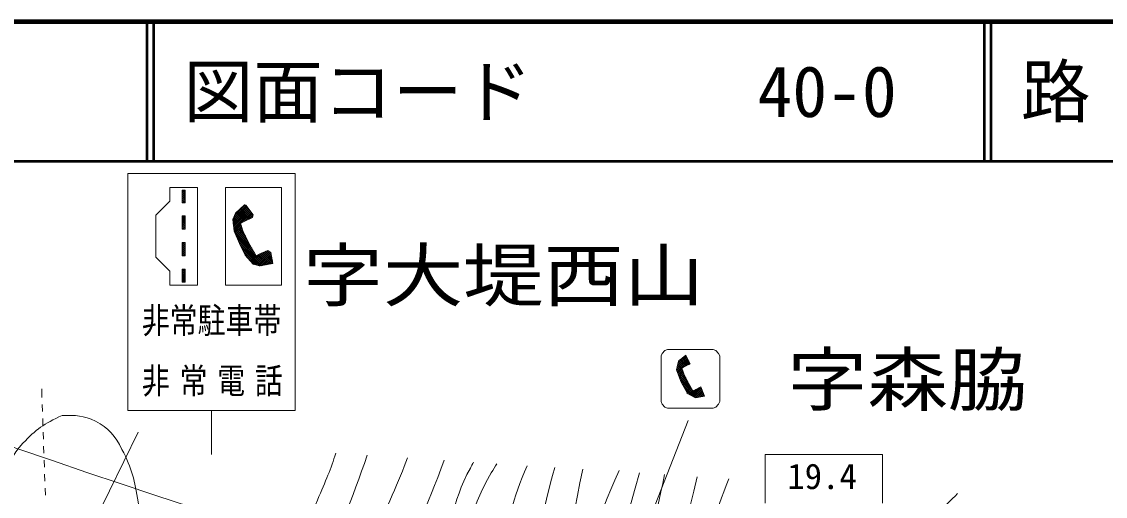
# Model space of a CAD drawing. Units: millimetres, scale not verified. Extents: x 40000 to 680000, y 20000 to 380000.
# Drawn here: x 108792 to 186443, y 345980 to 380000 of the extents above; entities that cross this region are included whole.
import ezdxf
from ezdxf.enums import TextEntityAlignment as Align

# ---------------------------------------------------------------- set-up
doc = ezdxf.new("R2010")
doc.units = ezdxf.units.MM
doc.header["$LTSCALE"] = 1000
for name, color, linetype, lineweight in [('M-BGD', 7, 'Continuous', 13), ('M-STR-HTXT', 7, 'Continuous', 13), ('M-STR-STRC', 7, 'Continuous', 13), ('M-TTL', 2, 'Continuous', 140), ('M-TTL-LINE', 7, 'Continuous', 50)]:
    doc.layers.add(name, color=color, linetype=linetype, lineweight=lineweight)
doc.layers.add('M-BMK-HTXT', color=7, linetype='Continuous')
doc.layers.add('M-TTL-TXT', color=7, linetype='Continuous')
doc.styles.add('ＭＳ ゴシック', font='')
doc.styles.get('ＭＳ ゴシック').set_extended_font_data('MS Gothic')

msp = doc.modelspace()

# ---------------------------------------------------------------- linework, layer by layer
at = {"layer": 'M-BGD'}
for p, q in [((110248, 353068), (110227, 353674)), ((110282, 352068), (110265, 352568)), ((110316, 351069), (110299, 351568)), ((110351, 350069), (110334, 350569)), ((110385, 349070), (110368, 349570)), ((110420, 348070), (110402, 348570)), ((110454, 347071), (110437, 347571)), ((110488, 346072), (110471, 346571))]:
    msp.add_line(p, q, dxfattribs=at)
for points, knots in [([(116296, 335791), (115940, 334255), (115835, 333795), (115413, 332554), (115006, 331360), (114808, 330666), (114197, 329562), (113575, 328439), (113324, 327601), (112230, 326929), (111298, 326358), (110550, 325997), (109503, 326308), (108697, 326547), (108433, 327095), (107901, 327745), (107401, 328354), (107136, 328749), (106915, 329506), (106527, 330838), (106758, 331666), (106694, 333053), (106624, 334582), (106530, 335439), (106547, 336970), (106578, 339844), (106460, 341494), (107013, 344315), (107449, 346533), (107336, 348146), (108887, 349790), (109806, 350764), (110404, 351190), (111683, 351774)], [0, 0, 0, 0, 1, 1, 1, 2, 2, 2, 3, 3, 3, 4, 4, 4, 5, 5, 5, 6, 6, 6, 7, 7, 7, 8, 8, 8, 9, 9, 9, 10, 10, 10, 11, 11, 11, 11]), ([(111683, 351774), (112671, 351800), (113223, 351784), (114073, 351368), (115050, 350890), (115473, 350302), (115979, 349339), (116694, 347979), (116909, 347099), (117138, 345579), (117522, 343028), (117478, 341507), (116973, 338977), (116726, 337738), (116623, 337239), (116139, 335852)], [0, 0, 0, 0, 1, 1, 1, 2, 2, 2, 3, 3, 3, 4, 4, 4, 5, 5, 5, 5]), ([(131309, 349065), (130942, 347974), (130597, 347091), (129981, 345709), (129062, 343648), (128385, 342570), (127321, 340579), (126964, 339912), (126721, 339562), (126376, 338888), (125281, 336751), (124584, 335582), (123735, 333335), (122340, 329643), (122718, 327177), (121081, 323586), (120229, 321719), (119250, 320892), (117649, 319608), (115694, 318040), (114055, 317663), (111871, 317389)], [0, 0, 0, 0, 1, 1, 1, 2, 2, 2, 3, 3, 3, 4, 4, 4, 5, 5, 5, 6, 6, 6, 7, 7, 7, 7]), ([(113287, 316012), (116419, 316346), (118104, 316221), (120465, 317903), (121579, 318697), (122308, 319124), (123032, 320283), (124065, 321935), (124186, 323113), (124605, 325015), (125278, 328070), (124780, 329946), (125618, 332961), (126035, 334459), (126586, 335194), (127371, 336537), (128135, 337843), (128907, 338359), (129606, 339700), (131456, 343248), (132483, 345803), (133555, 348919)], [0, 0, 0, 0, 1, 1, 1, 2, 2, 2, 3, 3, 3, 4, 4, 4, 5, 5, 5, 6, 6, 6, 7, 7, 7, 7]), ([(136448, 348732), (136134, 347911), (135780, 347044), (135352, 346074), (134331, 343762), (133464, 342612), (132196, 340426), (130927, 338240), (129797, 337241), (128794, 334920), (128164, 333464), (127749, 332631), (127532, 331059), (126928, 326689), (127701, 324110), (126815, 319789), (126651, 318985), (126324, 318583), (125808, 317945), (124946, 316879), (124205, 316496), (123004, 315835), (121091, 314782), (119947, 314830), (117545, 314626)], [0, 0, 0, 0, 1, 1, 1, 2, 2, 2, 3, 3, 3, 4, 4, 4, 5, 5, 5, 6, 6, 6, 7, 7, 7, 8, 8, 8, 8]), ([(133814, 337921), (134122, 338392), (134437, 338880), (134807, 339497), (136956, 343082), (137788, 345152), (139070, 348562)], [0, 0, 0, 0, 1, 1, 1, 2, 2, 2, 2]), ([(141170, 348426), (141097, 348293), (141021, 348154), (140942, 348007), (139553, 345438), (139609, 343645), (138584, 340910), (138044, 339471), (137690, 338677), (136957, 337326), (136915, 337248), (136873, 337172), (136830, 337098)], [0, 0, 0, 0, 1, 1, 1, 2, 2, 2, 3, 3, 3, 4, 4, 4, 4]), ([(142837, 348318), (142714, 348111), (142584, 347893), (142445, 347658), (140226, 343900), (140646, 341056), (138849, 337079), (138774, 336914), (138700, 336758), (138624, 336608)], [0, 0, 0, 0, 1, 1, 1, 2, 2, 2, 3, 3, 3, 3]), ([(145011, 348177), (143957, 345826), (143717, 344052), (142684, 341412), (141850, 339280), (141348, 337858), (140565, 336078)], [0, 0, 0, 0, 1, 1, 1, 2, 2, 2, 2]), ([(146986, 348049), (146142, 344820), (145957, 343847), (144964, 341267), (144474, 339995), (144176, 339290), (143615, 338047), (143175, 337075), (142777, 336317), (142380, 335582)], [0, 0, 0, 0, 1, 1, 1, 2, 2, 2, 3, 3, 3, 3]), ([(148993, 347919), (147887, 342505), (147817, 340357), (145528, 336146), (145272, 335675), (145018, 335288), (144768, 334930)], [0, 0, 0, 0, 1, 1, 1, 2, 2, 2, 2]), ([(151611, 347838), (149858, 344051), (149440, 341700), (148047, 337766), (147603, 336512), (147128, 335427), (146661, 334414)], [0, 0, 0, 0, 1, 1, 1, 2, 2, 2, 2]), ([(153071, 347654), (151315, 341522), (150877, 339814), (149136, 334899), (149005, 334529), (148871, 334180), (148736, 333847)], [0, 0, 0, 0, 1, 1, 1, 2, 2, 2, 2]), ([(157191, 347387), (155849, 341576), (155290, 339868), (154793, 334943), (154689, 333913), (154455, 333129), (154353, 332313)], [0, 0, 0, 0, 1, 1, 1, 2, 2, 2, 2]), ([(159461, 347240), (158442, 344541), (157917, 343496), (157786, 340961), (157701, 339316), (157440, 338290), (158027, 336750), (158277, 336095), (158552, 335636), (159213, 335403), (159974, 335135), (160508, 335371), (161263, 335654), (162593, 336153), (163013, 337014), (164172, 337835), (165500, 338777), (166255, 339288), (167606, 340196), (169884, 341727), (171386, 342273), (173493, 344032), (174451, 344832), (174814, 345126), (175862, 346177)], [0, 0, 0, 0, 1, 1, 1, 2, 2, 2, 3, 3, 3, 4, 4, 4, 5, 5, 5, 6, 6, 6, 7, 7, 7, 8, 8, 8, 8])]:
    msp.add_open_spline(points, degree=3, knots=knots, dxfattribs=at)
msp.add_open_spline([(154862, 347538), (153353, 340697), (153100, 338620), (151204, 333173)], degree=3, dxfattribs=at)
at = {"layer": 'M-STR-HTXT'}
msp.add_arc((315976, 945847), 631505, 249.16331, 279.3476, dxfattribs=at)
at = {"layer": 'M-STR-STRC'}
for p, q in [((116399, 369123), (128399, 369123)), ((116399, 352123), (116399, 369123)), ((128399, 369123), (128399, 352123)), ((119399, 368123), (121399, 368123)), ((119399, 367123), (119399, 368123)), ((121399, 368123), (121399, 361123)), ((123399, 368123), (127399, 368123)), ((123399, 361123), (123399, 368123)), ((127399, 368123), (127399, 361123)), ((120299, 367923), (120299, 367023)), ((120299, 367923), (120499, 367923)), ((120299, 367815), (120407, 367923)), ((120499, 367713), (120299, 367913)), ((120299, 367673), (120499, 367873)), ((120499, 367572), (120299, 367772)), ((120299, 367532), (120499, 367732)), ((120499, 367431), (120299, 367631)), ((120299, 367390), (120499, 367590)), ((120499, 367289), (120299, 367489)), ((120299, 367249), (120499, 367449)), ((120499, 367148), (120299, 367348)), ((120299, 367108), (120499, 367308)), ((120499, 367855), (120431, 367923)), ((120499, 367923), (120499, 367023)), ((118399, 366123), (119399, 367123)), ((120483, 367023), (120299, 367206)), ((120341, 367023), (120299, 367065)), ((120499, 367023), (120299, 367023)), ((120356, 367023), (120499, 367166)), ((120497, 367023), (120499, 367025)), ((123925, 365843), (124891, 366810)), ((123933, 365710), (124952, 366728)), ((123949, 365584), (125012, 366647)), ((123964, 365458), (125072, 366566)), ((124049, 366108), (124803, 366862)), ((124121, 366263), (124753, 366874)), ((125139, 365878), (124443, 366574)), ((125235, 365922), (124514, 366643)), ((125332, 365967), (124586, 366712)), ((125364, 366077), (124658, 366782)), ((125231, 366350), (124730, 366851)), ((124753, 366874), (124863, 366848)), ((124863, 366848), (125382, 366147)), ((118399, 363123), (118399, 366123)), ((120499, 366073), (120299, 366073)), ((120299, 366073), (120299, 365123)), ((120299, 365992), (120380, 366073)), ((120299, 365850), (120499, 366050)), ((120499, 365758), (120299, 365958)), ((120299, 365709), (120499, 365909)), ((120499, 365617), (120299, 365817)), ((120299, 365568), (120499, 365768)), ((120499, 365900), (120326, 366073)), ((120499, 366041), (120468, 366073)), ((120499, 366073), (120499, 365123)), ((123918, 365828), (124121, 366263)), ((124024, 364979), (123918, 365828)), ((124606, 365138), (123919, 365825)), ((124537, 365348), (123962, 365923)), ((123980, 365332), (125132, 366484)), ((123996, 365207), (125192, 366403)), ((124478, 365548), (124007, 366019)), ((124569, 365599), (124052, 366115)), ((124659, 365649), (124097, 366212)), ((124751, 365699), (124155, 366296)), ((124848, 365744), (124227, 366365)), ((124945, 365788), (124299, 366435)), ((125042, 365833), (124371, 366504)), ((124478, 365547), (125252, 366322)), ((125335, 365968), (124728, 365688)), ((124787, 365715), (125313, 366241)), ((125050, 365837), (125373, 366159)), ((125313, 365958), (125339, 365985)), ((125382, 366147), (125335, 365968)), ((120499, 365476), (120299, 365676)), ((120299, 365426), (120499, 365626)), ((120499, 365334), (120299, 365534)), ((120299, 365285), (120499, 365485)), ((120499, 365193), (120299, 365393)), ((120299, 365143), (120499, 365343)), ((120428, 365123), (120299, 365251)), ((120499, 365123), (120299, 365123)), ((120420, 365123), (120499, 365202)), ((124681, 364921), (123939, 365663)), ((124821, 364640), (123959, 365502)), ((124960, 364359), (123979, 365340)), ((125099, 364078), (123999, 365178)), ((124011, 365081), (124473, 365543)), ((125280, 363756), (124019, 365017)), ((124410, 364111), (124024, 364979)), ((124032, 364960), (124508, 365436)), ((124076, 364862), (124543, 365330)), ((124119, 364765), (124578, 365223)), ((124163, 364667), (124613, 365116)), ((124206, 364569), (124647, 365010)), ((124473, 365544), (124728, 365688)), ((124668, 364948), (124473, 365544)), ((125474, 363420), (124110, 364784)), ((126199, 362554), (124224, 364530)), ((124250, 364471), (124687, 364908)), ((124293, 364373), (124734, 364814)), ((124337, 364275), (124781, 364719)), ((126080, 362532), (124337, 364275)), ((124380, 364177), (124828, 364625)), ((124425, 364080), (124875, 364530)), ((124470, 363984), (124922, 364436)), ((124516, 363888), (124969, 364341)), ((124561, 363792), (125016, 364247)), ((124668, 364948), (125135, 364006)), ((120499, 364173), (120299, 364173)), ((120299, 364173), (120299, 363223)), ((120299, 364158), (120314, 364173)), ((120299, 364017), (120455, 364173)), ((120299, 363875), (120499, 364075)), ((120499, 363841), (120299, 364041)), ((120299, 363734), (120499, 363934)), ((120499, 363700), (120299, 363900)), ((120299, 363593), (120499, 363793)), ((120499, 363558), (120299, 363758)), ((120299, 363451), (120499, 363651)), ((120499, 363417), (120299, 363617)), ((120299, 363310), (120499, 363510)), ((120499, 363275), (120299, 363475)), ((120499, 363982), (120309, 364173)), ((120499, 364124), (120450, 364173)), ((120499, 364173), (120499, 363223)), ((124410, 364111), (124817, 363253)), ((125961, 362510), (124455, 364015)), ((125834, 362495), (124583, 363746)), ((124607, 363696), (125063, 364152)), ((124652, 363600), (125110, 364058)), ((124697, 363504), (125159, 363965)), ((125638, 362550), (124710, 363477)), ((124743, 363408), (125211, 363876)), ((124788, 363312), (125262, 363786)), ((124842, 363225), (125314, 363697)), ((124909, 363151), (125366, 363607)), ((124977, 363076), (125418, 363518)), ((125044, 363002), (125470, 363428)), ((125135, 364006), (125598, 363206)), ((125313, 362706), (126032, 363424)), ((125381, 362632), (126292, 363543)), ((125484, 362593), (126466, 363576)), ((125594, 362562), (126554, 363522)), ((125704, 362531), (126641, 363468)), ((126422, 363603), (125814, 363325)), ((126780, 362680), (126035, 363426)), ((126754, 362848), (126132, 363470)), ((126727, 363016), (126229, 363514)), ((126701, 363183), (126326, 363559)), ((126658, 363458), (126422, 363603)), ((126675, 363351), (126426, 363600)), ((126781, 362672), (126658, 363458)), ((119399, 362123), (118399, 363123)), ((120410, 363223), (120299, 363334)), ((120499, 363223), (120299, 363223)), ((120354, 363223), (120499, 363368)), ((120495, 363223), (120499, 363227)), ((124817, 363253), (125392, 362619)), ((125441, 362605), (125046, 363000)), ((125111, 362928), (125522, 363339)), ((125179, 362854), (125574, 363249)), ((125246, 362780), (125763, 363297)), ((125598, 363206), (125814, 363325)), ((126318, 362577), (125657, 363238)), ((126437, 362599), (125748, 363288)), ((125815, 362500), (126674, 363359)), ((126556, 362621), (125841, 363337)), ((125854, 362489), (126771, 362661)), ((126675, 362643), (125938, 363381)), ((125967, 362511), (126693, 363237)), ((126141, 362543), (126712, 363115)), ((126315, 362576), (126731, 362992)), ((126489, 362608), (126750, 362870)), ((126663, 362641), (126769, 362748)), ((126771, 362661), (126781, 362672)), ((119399, 361123), (119399, 362123)), ((120499, 362273), (120299, 362273)), ((120299, 362273), (120299, 361323)), ((120299, 362235), (120337, 362273)), ((120299, 362093), (120479, 362273)), ((120499, 361954), (120299, 362154)), ((120299, 361952), (120499, 362152)), ((120499, 361812), (120299, 362012)), ((120299, 361810), (120499, 362010)), ((120499, 361671), (120299, 361871)), ((120299, 361669), (120499, 361869)), ((120499, 362095), (120322, 362273)), ((120499, 362237), (120463, 362273)), ((120499, 362273), (120499, 361323)), ((125392, 362619), (125854, 362489)), ((121399, 361123), (119399, 361123)), ((120499, 361530), (120299, 361730)), ((120299, 361527), (120499, 361727)), ((120499, 361388), (120299, 361588)), ((120299, 361386), (120499, 361586)), ((120423, 361323), (120299, 361447)), ((120499, 361323), (120299, 361323)), ((120377, 361323), (120499, 361445)), ((127399, 361123), (123399, 361123)), ((154689, 356226), (154890, 356427)), ((154890, 356427), (155075, 356503)), ((155075, 356503), (158351, 356503)), ((158351, 356503), (158536, 356427)), ((158736, 356226), (158536, 356427)), ((154613, 356042), (154689, 356226)), ((154613, 352765), (154613, 356042)), ((155716, 355037), (155856, 355678)), ((155731, 355109), (156493, 355870)), ((155740, 354976), (156542, 355778)), ((155771, 355290), (156443, 355962)), ((155780, 354875), (156592, 355686)), ((155811, 355471), (156394, 356054)), ((155851, 355652), (155952, 355754)), ((155856, 355678), (156376, 356088)), ((156287, 355278), (155873, 355692)), ((156383, 355323), (155952, 355754)), ((156480, 355368), (156031, 355816)), ((156577, 355412), (156111, 355879)), ((156674, 355457), (156190, 355941)), ((156598, 355674), (156269, 356003)), ((156435, 355979), (156348, 356066)), ((156376, 356088), (156706, 355472)), ((158813, 356042), (158736, 356226)), ((158813, 356042), (158813, 352765)), ((156059, 354172), (155716, 355037)), ((156377, 354481), (155735, 355123)), ((156516, 354200), (155740, 354977)), ((156238, 354761), (155760, 355239)), ((156170, 354971), (155785, 355355)), ((156105, 355177), (155811, 355471)), ((155820, 354774), (156132, 355085)), ((156196, 355228), (155836, 355587)), ((155861, 354672), (156167, 354979)), ((155901, 354571), (156202, 354872)), ((156103, 355176), (156282, 355276)), ((156239, 354758), (156103, 355176)), ((156706, 355472), (156282, 355276)), ((156358, 355312), (156641, 355594)), ((156621, 355433), (156690, 355502)), ((156691, 353884), (155833, 354742)), ((156885, 353548), (155926, 354508)), ((155941, 354470), (156237, 354766)), ((155981, 354369), (156283, 354670)), ((157225, 353068), (156019, 354274)), ((156021, 354267), (156330, 354576)), ((156059, 354172), (156492, 353348)), ((156062, 354167), (156377, 354481)), ((156111, 354074), (156424, 354387)), ((156159, 353981), (156470, 354292)), ((156208, 353888), (156517, 354198)), ((156239, 354758), (156567, 354099)), ((156257, 353796), (156564, 354103)), ((156567, 354099), (156891, 353539)), ((157106, 353044), (156148, 354003)), ((156859, 353151), (156304, 353705)), ((156305, 353703), (156616, 354014)), ((156354, 353610), (156668, 353924)), ((156403, 353517), (156720, 353834)), ((156451, 353425), (156771, 353745)), ((156553, 353315), (156460, 353408)), ((156492, 353348), (157069, 353037)), ((156508, 353340), (156823, 353655)), ((156600, 353290), (156875, 353566)), ((156692, 353241), (157099, 353648)), ((156783, 353191), (157359, 353767)), ((156875, 353142), (157490, 353756)), ((156891, 353539), (157041, 353622)), ((157343, 353091), (156893, 353540)), ((156967, 353092), (157530, 353654)), ((157461, 353114), (156985, 353590)), ((157467, 353816), (157041, 353622)), ((157059, 353043), (157569, 353552)), ((157579, 353137), (157078, 353639)), ((157697, 353160), (157175, 353683)), ((157226, 353068), (157608, 353450)), ((157646, 353353), (157272, 353727)), ((157557, 353584), (157369, 353772)), ((157402, 353102), (157648, 353348)), ((157468, 353814), (157466, 353816)), ((157719, 353165), (157467, 353816)), ((154689, 352580), (154613, 352765)), ((154890, 352380), (154689, 352580)), ((157069, 353037), (157719, 353165)), ((157578, 353137), (157687, 353246)), ((158536, 352380), (158736, 352580)), ((158736, 352580), (158813, 352765)), ((116399, 352123), (128399, 352123)), ((122399, 352123), (122399, 348980)), ((155075, 352303), (154890, 352380)), ((158351, 352303), (155075, 352303)), ((158351, 352303), (158536, 352380)), ((149566, 333620), (156546, 351410)), ((117137, 350579), (98743, 313024)), ((162065, 348987), (170465, 348987)), ((162065, 345487), (162065, 348987)), ((170465, 348987), (170465, 345487))]:
    msp.add_line(p, q, dxfattribs=at)
at = {"layer": 'M-TTL'}
msp.add_line((680000, 380000), (40000, 380000), dxfattribs=at)
at = {"layer": 'M-TTL-LINE'}
for p, q in [((117750, 380000), (117750, 370000)), ((118250, 380000), (118250, 370000)), ((177750, 380000), (177750, 370000)), ((178250, 380000), (178250, 370000)), ((40000, 370000), (680000, 370000))]:
    msp.add_line(p, q, dxfattribs=at)

# ---------------------------------------------------------------- texts
at = {"layer": 'M-BMK-HTXT', "style": 'ＭＳ ゴシック', "width": 1.15}
for s, p in [('字大堤西山', (143314, 358886)), ('字森脇', (172281, 351412))]:
    msp.add_text(s, height=3666, dxfattribs=at).set_placement(p, align=Align.BOTTOM_CENTER)
at = {"layer": 'M-STR-STRC', "style": 'ＭＳ ゴシック', "width": 0.8}
msp.add_text('非常駐車帯', height=1833, dxfattribs=at).set_placement((117399, 357123), align=Align.BOTTOM_LEFT)
at = {"layer": 'M-STR-STRC', "style": 'ＭＳ ゴシック'}
msp.add_text('19.4', height=1833, dxfattribs=at).set_placement((163652, 345950), align=Align.BOTTOM_LEFT)
at = {"layer": 'M-STR-STRC', "insert": (117399, 353123), "char_height": 1833, "attachment_point": 7, "style": 'ＭＳ ゴシック'}
msp.add_mtext('\\T1.35;\\W0.8;非常電話', dxfattribs=at)
at = {"layer": 'M-TTL-TXT', "style": 'ＭＳ ゴシック'}
for s, p in [('路 線 名', (180380, 375000)), ('図面コード', (120380, 375000)), ('40-0', (161521, 375000))]:
    msp.add_text(s, height=3666, dxfattribs=at).set_placement(p, align=Align.MIDDLE_LEFT)

doc.saveas('drawing.dxf')
